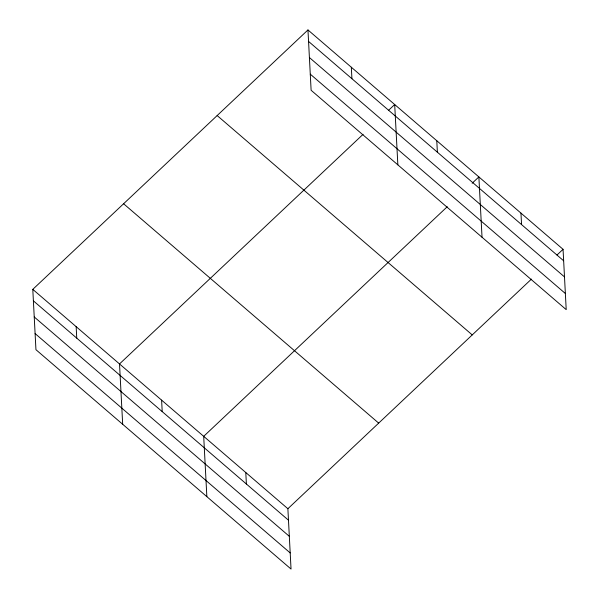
<?xml version="1.0" encoding="UTF-8"?>
<svg xmlns="http://www.w3.org/2000/svg" width="599" height="599" viewBox="0 0 599 599"><rect width="100%" height="100%" fill="white"/><g stroke="black" fill="none" stroke-linecap="round" stroke-linejoin="round"><path stroke-width="0.9" d="M32.788 289.369L287.879 508.723L291.039 569.05L35.947 349.689L32.788 289.369L307.961 29.95L563.053 249.311L566.212 309.631L311.121 90.277L307.961 29.95M363.076 134.333L119.515 363.945L122.683 424.272M388.639 110.238L394.689 104.533L397.856 164.86M447.258 206.722L203.697 436.334L206.857 496.661M472.147 183.264L478.871 176.922L482.03 237.249M287.879 508.723L531.433 279.112M556.995 255.017L563.053 249.311M308.56 41.428L563.652 260.79M309.406 57.549L564.498 276.91M310.275 74.156L565.366 293.517M217.152 115.555L472.244 334.916M123.596 203.757L378.688 423.119M33.387 300.848L288.478 520.202M34.233 316.968L289.324 536.322M35.109 333.576L290.193 552.929M520.958 213.117L521.564 224.595M436.783 140.728L437.382 152.206M351.328 67.238L351.927 78.724M245.785 472.529L246.391 484.014M161.61 400.139L162.209 411.625M76.155 326.657L76.754 338.136"/></g></svg>
